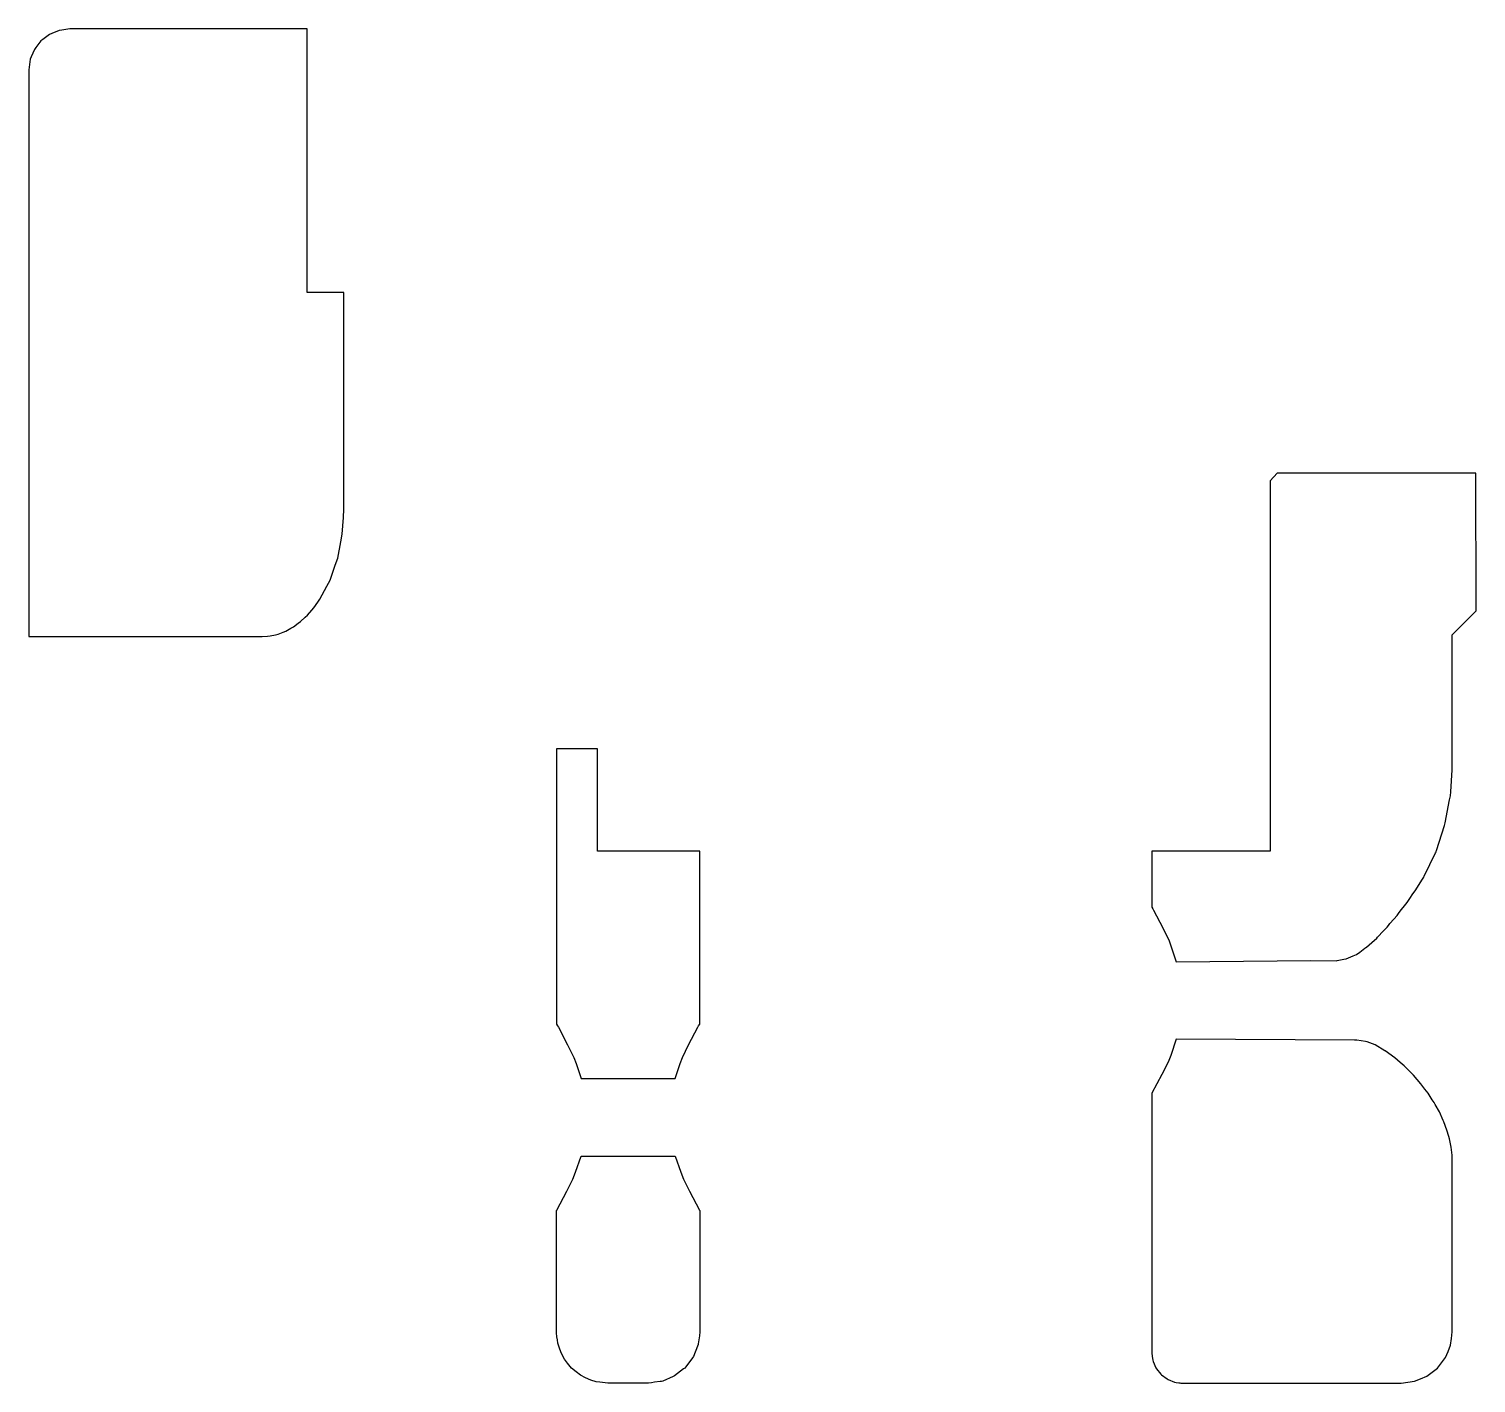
# Model space of a CAD drawing. Header units: metres. Extents: x 2.4 to 73.2, y -16 to 50.2.
import ezdxf

# ---------------------------------------------------------------- set-up
doc = ezdxf.new("R2010")
doc.units = ezdxf.units.M

msp = doc.modelspace()

# ---------------------------------------------------------------- linework, layer by layer
for p, q in [((2.986, 49.614), (2.744, 49.299)), ((3.085, 49.69), (2.986, 49.614)), ((3.4, 49.932), (3.085, 49.69)), ((3.515, 49.98), (3.4, 49.932)), ((3.882, 50.132), (3.515, 49.98)), ((4.006, 50.148), (3.882, 50.132)), ((4.4, 50.2), (4.006, 50.148)), ((6.718, 50.2), (4.4, 50.2)), ((6.896, 50.2), (6.718, 50.2)), ((7.092, 50.2), (6.896, 50.2)), ((7.288, 50.2), (7.092, 50.2)), ((7.461, 50.2), (7.288, 50.2)), ((7.586, 50.2), (7.461, 50.2)), ((13.586, 50.2), (7.586, 50.2)), ((13.704, 50.2), (13.586, 50.2)), ((13.854, 50.2), (13.704, 50.2)), ((14.017, 50.2), (13.854, 50.2)), ((14.175, 50.2), (14.017, 50.2)), ((14.313, 50.2), (14.175, 50.2)), ((16, 50.2), (14.313, 50.2)), ((16, 49.011), (16, 50.2)), ((2.516, 48.833), (2.468, 48.718)), ((2.668, 49.2), (2.516, 48.833)), ((2.744, 49.299), (2.668, 49.2)), ((16, 45.2), (16, 49.011)), ((2.416, 48.324), (2.4, 48.2)), ((2.4, 48.2), (2.4, 45.916)), ((2.468, 48.718), (2.416, 48.324)), ((2.4, 45.916), (2.4, 44.844)), ((2.4, 44.844), (2.4, 44.001)), ((16, 44.868), (16, 45.2)), ((16, 44.124), (16, 44.868)), ((2.4, 44.001), (2.4, 43.973)), ((2.4, 43.973), (2.4, 43.944)), ((2.4, 43.944), (2.4, 43.135)), ((16, 43.753), (16, 44.124)), ((16, 43.037), (16, 43.753)), ((2.4, 43.135), (2.4, 43.103)), ((2.4, 43.103), (2.4, 42.566)), ((2.4, 42.566), (2.4, 41.76)), ((16, 42.568), (16, 43.037)), ((16, 41.927), (16, 42.568)), ((16, 42.568), (16, 42.568)), ((2.4, 41.76), (2.4, 41.092)), ((16, 41.295), (16, 41.927)), ((2.4, 41.092), (2.4, 40.589)), ((16, 40.775), (16, 41.295)), ((2.4, 40.589), (2.4, 38.5)), ((16, 39.909), (16, 40.775)), ((16, 39.552), (16, 39.909)), ((16, 38.37), (16, 39.552)), ((2.4, 38.5), (2.4, 37.905)), ((16, 37.319), (16, 38.37)), ((2.4, 37.905), (2.4, 37.479)), ((2.4, 37.479), (2.4, 31.699)), ((17.115, 37.319), (16, 37.319)), ((17.8, 37.319), (17.115, 37.319)), ((17.8, 35.656), (17.8, 37.319)), ((17.8, 32.661), (17.8, 35.656)), ((17.8, 30.897), (17.8, 32.661)), ((2.4, 31.699), (2.4, 28.423)), ((17.8, 29.798), (17.8, 30.897)), ((17.8, 28.497), (17.8, 29.798)), ((2.4, 28.423), (2.4, 25.708)), ((17.8, 26.716), (17.8, 28.497)), ((63.434, 28.483), (63.1, 28.112)), ((65.729, 28.484), (63.434, 28.483)), ((69.394, 28.488), (65.729, 28.484)), ((73.147, 28.487), (69.394, 28.488)), ((73.16, 21.864), (73.147, 28.487)), ((63.1, 28.112), (63.1, 28.075)), ((63.1, 28.075), (63.1, 28.041)), ((63.1, 28.041), (63.1, 28.01)), ((63.1, 28.01), (63.1, 17.58)), ((17.723, 25.502), (17.775, 26.32)), ((17.775, 26.32), (17.8, 26.716)), ((2.4, 25.708), (2.4, 20.493)), ((17.649, 25.121), (17.723, 25.502)), ((17.496, 24.334), (17.649, 25.121)), ((17.375, 23.983), (17.496, 24.334)), ((17.126, 23.258), (17.375, 23.983)), ((16.628, 22.315), (16.964, 22.951)), ((16.964, 22.951), (17.126, 23.258)), ((16.338, 21.905), (16.534, 22.182)), ((16.534, 22.182), (16.628, 22.315)), ((15.686, 21.227), (15.913, 21.439)), ((15.913, 21.439), (16.022, 21.541)), ((16.022, 21.541), (16.235, 21.787)), ((16.235, 21.787), (16.338, 21.905)), ((72.387, 20.964), (72.771, 21.354)), ((72.771, 21.354), (73.154, 21.742)), ((73.154, 21.742), (73.155, 21.743)), ((73.155, 21.743), (73.16, 21.749)), ((73.16, 21.749), (73.16, 21.864)), ((14.064, 20.513), (14.192, 20.523)), ((14.192, 20.523), (14.454, 20.583)), ((14.454, 20.583), (14.58, 20.612)), ((14.58, 20.612), (14.837, 20.712)), ((14.837, 20.712), (14.961, 20.761)), ((14.961, 20.761), (15.21, 20.899)), ((15.21, 20.899), (15.331, 20.966)), ((15.331, 20.966), (15.57, 21.142)), ((15.57, 21.142), (15.686, 21.227)), ((72, 20.572), (72.387, 20.964)), ((72, 17.192), (72, 20.572)), ((2.4, 20.493), (10.084, 20.493)), ((10.084, 20.493), (13.8, 20.493)), ((13.8, 20.493), (14.064, 20.513)), ((63.1, 17.58), (63.1, 10)), ((72, 16.851), (72, 17.192)), ((72, 14.244), (72, 16.851)), ((29.874, 15), (28.2, 15)), ((28.2, 15), (28.2, 12.72)), ((30.2, 15), (29.874, 15)), ((30.2, 13.043), (30.2, 15)), ((71.991, 13.986), (72, 14.242)), ((72, 14.242), (72, 14.244)), ((72, 14.242), (72, 14.242)), ((71.924, 12.911), (71.991, 13.986)), ((30.2, 12.651), (30.2, 13.043)), ((71.903, 12.709), (71.924, 12.911)), ((28.2, 12.72), (28.2, 10.947)), ((30.2, 12.435), (30.2, 12.651)), ((30.2, 12.393), (30.2, 12.435)), ((30.2, 12.178), (30.2, 12.393)), ((30.2, 12.136), (30.2, 12.178)), ((30.2, 11.937), (30.2, 12.136)), ((71.656, 11.385), (71.868, 12.511)), ((71.868, 12.511), (71.903, 12.709)), ((30.2, 11.896), (30.2, 11.937)), ((30.2, 11.727), (30.2, 11.896)), ((30.2, 11.69), (30.2, 11.727)), ((30.2, 11.562), (30.2, 11.69)), ((30.2, 11.533), (30.2, 11.562)), ((30.2, 10.426), (30.2, 11.533)), ((71.622, 11.251), (71.656, 11.385)), ((28.2, 10.947), (28.2, 10.763)), ((28.2, 10.763), (28.2, 9.503)), ((71.226, 10.042), (71.622, 11.251)), ((30.2, 10), (30.2, 10.426)), ((33.955, 10), (30.2, 10)), ((35.2, 10), (33.955, 10)), ((35.2, 9.007), (35.2, 10)), ((60.883, 10), (57.3, 10)), ((57.3, 10), (57.3, 8.292)), ((60.937, 10), (60.883, 10)), ((62.253, 10), (60.937, 10)), ((63.1, 10), (62.253, 10)), ((70.621, 8.782), (71.178, 9.914)), ((71.178, 9.914), (71.204, 9.977)), ((71.204, 9.977), (71.226, 10.042)), ((28.2, 9.503), (28.2, 3.771)), ((35.2, 3.165), (35.2, 9.007)), ((70.175, 8.056), (70.536, 8.63)), ((70.536, 8.63), (70.6, 8.735)), ((70.6, 8.735), (70.609, 8.754)), ((70.609, 8.754), (70.621, 8.782)), ((57.3, 8.292), (57.3, 7.261)), ((69.915, 7.681), (70.067, 7.911)), ((70.067, 7.911), (70.175, 8.056)), ((57.3, 7.261), (57.353, 7.178)), ((57.353, 7.178), (57.395, 7.112)), ((57.395, 7.112), (57.842, 6.253)), ((69.403, 6.997), (69.509, 7.146)), ((69.509, 7.146), (69.661, 7.333)), ((69.661, 7.333), (69.791, 7.492)), ((69.791, 7.492), (69.915, 7.681)), ((68.876, 6.368), (68.947, 6.461)), ((68.947, 6.461), (69.139, 6.675)), ((69.139, 6.675), (69.308, 6.864)), ((69.308, 6.864), (69.403, 6.997)), ((57.842, 6.253), (58.149, 5.62)), ((68.056, 5.533), (68.304, 5.755)), ((68.304, 5.755), (68.337, 5.795)), ((68.337, 5.795), (68.371, 5.837)), ((68.371, 5.837), (68.605, 6.074)), ((68.605, 6.074), (68.809, 6.28)), ((68.809, 6.28), (68.876, 6.368)), ((58.149, 5.62), (58.26, 5.329)), ((58.26, 5.329), (58.5, 4.598)), ((67.309, 4.944), (67.474, 5.068)), ((67.474, 5.068), (67.728, 5.259)), ((67.728, 5.259), (67.776, 5.288)), ((67.776, 5.288), (67.803, 5.305)), ((67.803, 5.305), (68.056, 5.533)), ((58.5, 4.598), (65.08, 4.654)), ((65.08, 4.654), (66.318, 4.642)), ((66.318, 4.642), (66.368, 4.661)), ((66.368, 4.661), (66.699, 4.717)), ((66.699, 4.717), (66.813, 4.733)), ((66.813, 4.733), (67.155, 4.878)), ((67.155, 4.878), (67.309, 4.944)), ((28.2, 3.771), (28.2, 1.552)), ((35.2, 1.552), (35.2, 3.165)), ((28.2, 1.552), (28.253, 1.469)), ((28.253, 1.469), (28.295, 1.402)), ((35.105, 1.402), (35.147, 1.469)), ((35.147, 1.469), (35.2, 1.552)), ((28.295, 1.402), (28.742, 0.543)), ((34.658, 0.543), (35.105, 1.402)), ((58.5, 0.808), (58.229, 0.014)), ((67.219, 0.763), (58.5, 0.808)), ((67.321, 0.763), (67.219, 0.763)), ((67.331, 0.761), (67.321, 0.763)), ((67.756, 0.706), (67.331, 0.761)), ((28.742, 0.543), (29.049, -0.09)), ((34.351, -0.09), (34.658, 0.543)), ((58.229, 0.014), (58.098, -0.319)), ((67.843, 0.674), (67.756, 0.706)), ((68.225, 0.532), (67.843, 0.674)), ((68.706, 0.243), (68.225, 0.532)), ((68.712, 0.239), (68.706, 0.243)), ((68.716, 0.236), (68.712, 0.239)), ((69.19, -0.099), (68.716, 0.236)), ((29.049, -0.09), (29.16, -0.381)), ((29.16, -0.381), (29.4, -1.111)), ((34, -1.111), (34.24, -0.381)), ((34.24, -0.381), (34.351, -0.09)), ((34.24, -0.381), (34.24, -0.381)), ((58.098, -0.319), (57.803, -0.912)), ((69.448, -0.336), (69.19, -0.099)), ((69.649, -0.498), (69.448, -0.336)), ((70.03, -0.884), (69.649, -0.498)), ((29.4, -1.111), (32.886, -1.111)), ((32.886, -1.111), (34, -1.111)), ((57.803, -0.912), (57.313, -1.834)), ((70.078, -0.932), (70.03, -0.884)), ((70.094, -0.953), (70.078, -0.932)), ((70.466, -1.371), (70.094, -0.953)), ((70.654, -1.629), (70.466, -1.371)), ((57.307, -1.843), (57.3, -1.853)), ((57.3, -1.853), (57.3, -3.957)), ((57.313, -1.834), (57.307, -1.843)), ((70.812, -1.828), (70.654, -1.629)), ((71.02, -2.149), (70.812, -1.828)), ((71.112, -2.291), (71.02, -2.149)), ((71.16, -2.382), (71.112, -2.291)), ((71.365, -2.744), (71.16, -2.382)), ((71.555, -3.164), (71.365, -2.744)), ((71.573, -3.202), (71.555, -3.164)), ((71.585, -3.237), (71.573, -3.202)), ((71.736, -3.636), (71.585, -3.237)), ((57.3, -3.957), (57.3, -5.683)), ((71.823, -3.948), (71.736, -3.636)), ((71.857, -4.066), (71.823, -3.948)), ((71.888, -4.228), (71.857, -4.066)), ((71.939, -4.475), (71.888, -4.228)), ((29.129, -5.696), (29.4, -4.902)), ((29.4, -4.902), (30.197, -4.902)), ((30.197, -4.902), (34, -4.902)), ((34, -4.902), (34.271, -5.696)), ((71.954, -4.604), (71.939, -4.475)), ((71.985, -4.863), (71.954, -4.604)), ((71.997, -5.164), (71.985, -4.863)), ((72, -5.237), (71.997, -5.164)), ((72, -5.406), (72, -5.237)), ((72, -6.529), (72, -5.406)), ((72, -5.406), (72, -5.406)), ((28.703, -6.622), (28.998, -6.029)), ((28.998, -6.029), (29.129, -5.696)), ((34.271, -5.696), (34.402, -6.029)), ((34.402, -6.029), (34.697, -6.622)), ((57.3, -5.683), (57.3, -7.023)), ((28.213, -7.543), (28.703, -6.622)), ((34.697, -6.622), (35.187, -7.543)), ((57.3, -7.023), (57.3, -8.027)), ((72, -7.417), (72, -6.529)), ((28.2, -7.563), (28.207, -7.552)), ((28.2, -9.422), (28.2, -7.563)), ((28.207, -7.552), (28.213, -7.543)), ((35.187, -7.543), (35.193, -7.552)), ((35.193, -7.552), (35.2, -7.563)), ((35.2, -7.563), (35.2, -9.027)), ((72, -8.69), (72, -7.417)), ((57.3, -8.027), (57.3, -8.755)), ((35.2, -9.027), (35.2, -10.161)), ((57.3, -8.755), (57.3, -8.9)), ((57.3, -8.9), (57.3, -9.426)), ((72, -9.517), (72, -8.69)), ((28.2, -10.686), (28.2, -9.422)), ((57.3, -9.426), (57.3, -9.568)), ((57.3, -9.568), (57.3, -14.177)), ((72, -10.06), (72, -9.517)), ((35.2, -10.161), (35.2, -10.982)), ((72, -10.159), (72, -10.06)), ((72, -13.5), (72, -10.159)), ((28.2, -11.509), (28.2, -10.686)), ((35.2, -10.982), (35.2, -11.545)), ((28.2, -12.032), (28.2, -11.509)), ((35.2, -11.545), (35.2, -11.904)), ((35.2, -11.904), (35.2, -12.106)), ((28.2, -12.35), (28.2, -12.032)), ((28.2, -12.528), (28.2, -12.35)), ((28.2, -13.5), (28.2, -12.528)), ((35.2, -12.106), (35.2, -13.5)), ((35.2, -12.106), (35.2, -12.106)), ((28.202, -13.543), (28.2, -13.5)), ((28.212, -13.745), (28.202, -13.543)), ((28.238, -13.885), (28.212, -13.745)), ((28.261, -14.044), (28.238, -13.885)), ((28.352, -14.345), (28.261, -14.044)), ((35.121, -14.12), (35.097, -14.198)), ((35.127, -14.079), (35.121, -14.12)), ((35.191, -13.684), (35.127, -14.079)), ((35.2, -13.5), (35.191, -13.684)), ((71.789, -14.45), (71.915, -14.147)), ((71.915, -14.147), (71.958, -13.822)), ((71.958, -13.822), (72, -13.5)), ((28.442, -14.562), (28.352, -14.345)), ((28.589, -14.837), (28.442, -14.562)), ((28.738, -15.031), (28.589, -14.837)), ((34.851, -14.772), (34.517, -15.207)), ((34.889, -14.702), (34.851, -14.772)), ((35.097, -14.198), (34.889, -14.702)), ((57.3, -14.177), (57.3, -14.418)), ((57.3, -14.418), (57.3, -14.5)), ((57.3, -14.5), (57.309, -14.581)), ((57.309, -14.581), (57.316, -14.624)), ((57.316, -14.624), (57.326, -14.697)), ((57.326, -14.697), (57.351, -14.888)), ((71.466, -15.01), (71.665, -14.75)), ((71.665, -14.75), (71.789, -14.45)), ((28.932, -15.268), (28.738, -15.031)), ((29.154, -15.449), (28.932, -15.268)), ((29.369, -15.615), (29.154, -15.449)), ((34.412, -15.313), (33.97, -15.652)), ((34.468, -15.268), (34.412, -15.313)), ((34.517, -15.207), (34.468, -15.268)), ((57.351, -14.888), (57.374, -14.943)), ((57.374, -14.943), (57.501, -15.25)), ((57.501, -15.25), (57.537, -15.297)), ((57.537, -15.297), (57.739, -15.561)), ((57.739, -15.561), (57.786, -15.597)), ((70.75, -15.665), (71.008, -15.467)), ((71.008, -15.467), (71.268, -15.268)), ((71.268, -15.268), (71.466, -15.01)), ((29.615, -15.746), (29.369, -15.615)), ((29.879, -15.856), (29.615, -15.746)), ((30.139, -15.935), (29.879, -15.856)), ((30.322, -15.963), (30.139, -15.935)), ((30.7, -16), (30.322, -15.963)), ((31.132, -16), (30.7, -16)), ((32.7, -16), (31.132, -16)), ((32.844, -15.986), (32.7, -16)), ((32.983, -15.963), (32.844, -15.986)), ((33.265, -15.926), (32.983, -15.963)), ((33.326, -15.92), (33.265, -15.926)), ((33.39, -15.9), (33.326, -15.92)), ((33.909, -15.685), (33.39, -15.9)), ((33.97, -15.652), (33.909, -15.685)), ((57.786, -15.597), (58.05, -15.799)), ((58.05, -15.799), (58.105, -15.822)), ((58.105, -15.822), (58.412, -15.949)), ((58.412, -15.949), (58.498, -15.966)), ((58.498, -15.966), (58.633, -15.99)), ((58.633, -15.99), (58.677, -15.995)), ((58.677, -15.995), (58.721, -15.998)), ((58.721, -15.998), (58.738, -15.999)), ((58.738, -15.999), (58.783, -16)), ((58.783, -16), (58.8, -16)), ((58.8, -16), (62.066, -16)), ((62.066, -16), (69.5, -16)), ((69.5, -16), (69.822, -15.958)), ((69.822, -15.958), (70.147, -15.915)), ((70.147, -15.915), (70.447, -15.79)), ((70.447, -15.79), (70.75, -15.665))]:
    msp.add_line(p, q)

doc.saveas('drawing.dxf')
